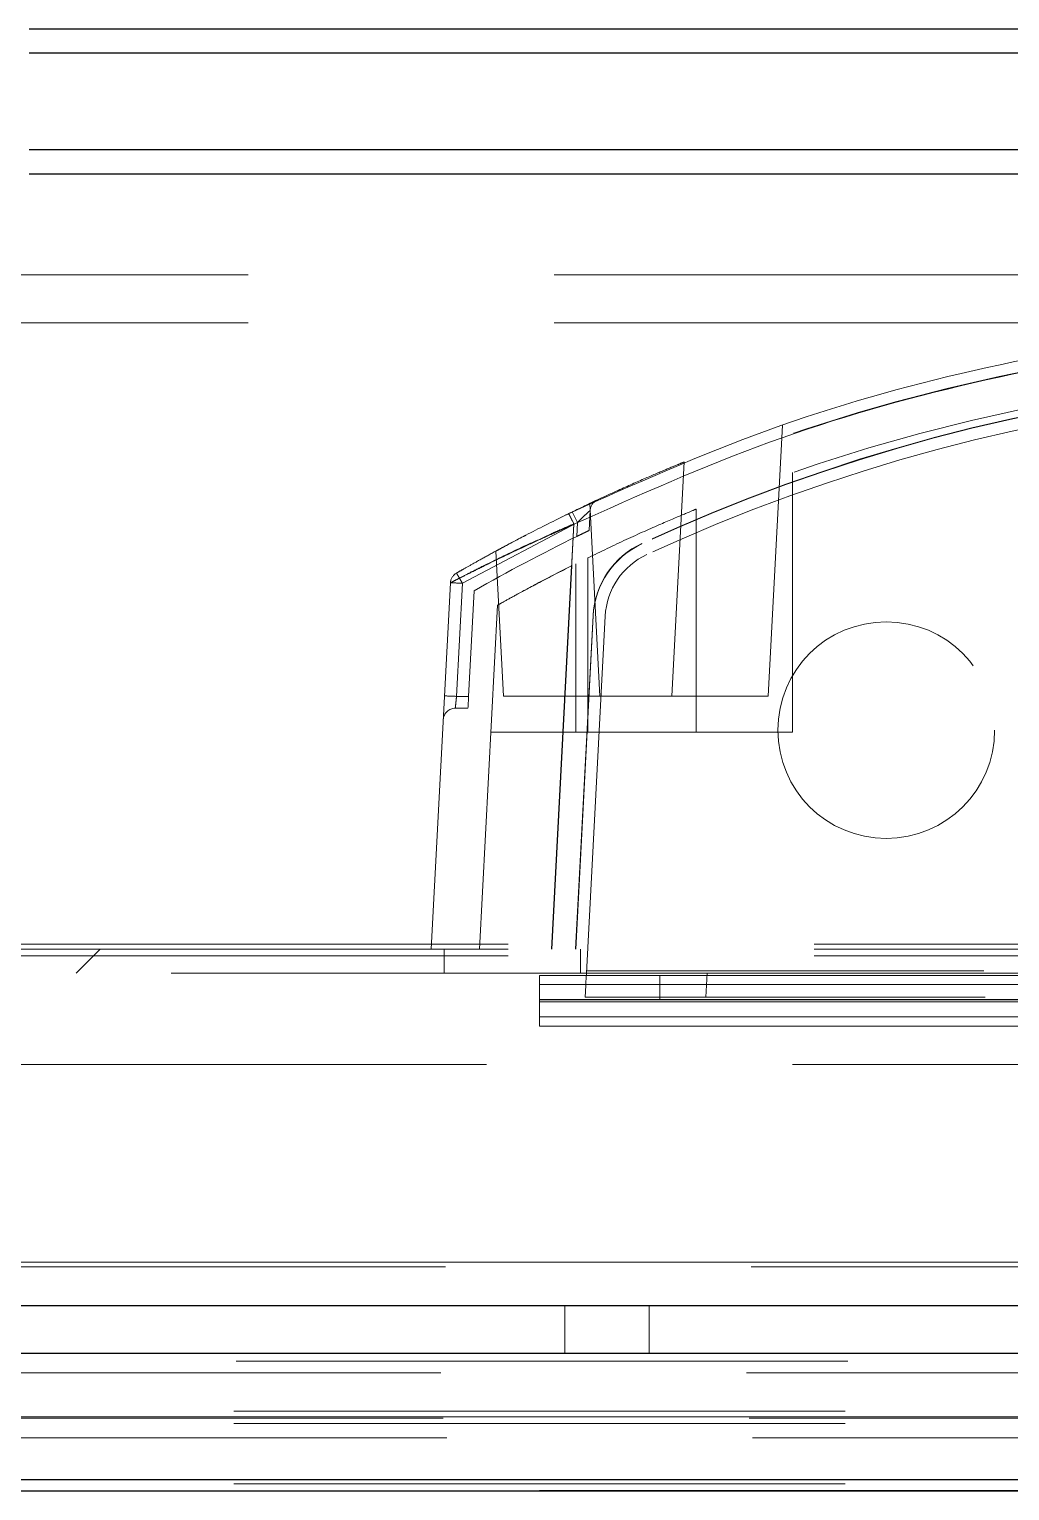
# Model space of a CAD drawing. Header units: millimetres. Extents: x 108 to 5832, y 144 to 4056.
# Drawn here: x 1147.8 to 1188.5, y 2801.3 to 2862 of the extents above; entities that cross this region are included whole.
import ezdxf

# ---------------------------------------------------------------- set-up
doc = ezdxf.new("R2010")
doc.units = ezdxf.units.MM
doc.header["$LTSCALE"] = 20
doc.linetypes.add('HIDDEN', pattern=[1.905, 1.27, -0.635])

msp = doc.modelspace()

# ---------------------------------------------------------------- linework, layer by layer
at = {"color": 7, "linetype": 'Continuous', "lineweight": 25}
for p, q in [((1267.802, 2861.987), (1147.802, 2861.987)), ((1267.802, 2860.987), (1147.802, 2860.987)), ((1147.802, 2856.987), (1267.802, 2856.987)), ((1147.802, 2855.987), (1267.802, 2855.987)), ((1119.802, 2808.987), (2765.802, 2808.987)), ((1467.802, 2806.987), (1121.802, 2806.987)), ((1139.502, 2801.761), (1448.502, 2801.761)), ((1139.502, 2801.287), (1448.502, 2801.287))]:
    msp.add_line(p, q, dxfattribs=at)
at = {"color": 1, "linetype": 'HIDDEN', "lineweight": 18}
for p, q in [((1131.502, 2851.787), (1454.602, 2851.787)), ((1131.502, 2849.787), (1204.502, 2849.787)), ((1178.502, 2834.287), (1179.092, 2845.545)), ((1174.502, 2834.287), (1175.012, 2844.016)), ((1179.502, 2832.787), (1179.502, 2843.571)), ((1170.547, 2842.034), (1170.361, 2841.944)), ((1171.062, 2841.172), (1171.106, 2842.009)), ((1171.083, 2842.289), (1171.502, 2834.287)), ((1175.502, 2832.787), (1175.502, 2842.055)), ((1170.579, 2841.503), (1165.798, 2838.975)), ((1165.798, 2838.975), (1170.579, 2841.503)), ((1170.579, 2841.503), (1165.798, 2838.975)), ((1165.798, 2838.975), (1170.579, 2841.503)), ((1170.579, 2841.503), (1165.798, 2838.975)), ((1165.798, 2838.975), (1170.579, 2841.503)), ((1170.579, 2841.503), (1165.798, 2838.975)), ((1165.798, 2838.975), (1170.579, 2841.503)), ((1170.579, 2841.503), (1165.798, 2838.975)), ((1165.798, 2838.975), (1170.579, 2841.503)), ((1170.579, 2841.503), (1165.798, 2838.975)), ((1165.798, 2838.975), (1170.579, 2841.503)), ((1170.579, 2841.503), (1165.798, 2838.975)), ((1165.798, 2838.975), (1170.579, 2841.503)), ((1170.579, 2841.503), (1165.798, 2838.975)), ((1165.798, 2838.975), (1170.579, 2841.503)), ((1170.579, 2841.503), (1165.798, 2838.975)), ((1165.798, 2838.975), (1170.579, 2841.503)), ((1170.579, 2841.503), (1165.798, 2838.975)), ((1165.798, 2838.975), (1170.579, 2841.503)), ((1170.579, 2841.503), (1165.798, 2838.975)), ((1165.798, 2838.975), (1170.579, 2841.503)), ((1170.579, 2841.503), (1165.798, 2838.975)), ((1165.798, 2838.975), (1170.579, 2841.503)), ((1170.579, 2841.503), (1165.798, 2838.975)), ((1165.798, 2838.975), (1170.579, 2841.503)), ((1170.579, 2841.503), (1165.798, 2838.975)), ((1165.798, 2838.975), (1170.579, 2841.503)), ((1170.579, 2841.503), (1165.798, 2838.975)), ((1165.798, 2838.975), (1170.579, 2841.503)), ((1170.579, 2841.503), (1165.798, 2838.975)), ((1165.798, 2838.975), (1170.579, 2841.503)), ((1170.579, 2841.503), (1165.798, 2838.975)), ((1165.798, 2838.975), (1170.579, 2841.503)), ((1170.579, 2841.503), (1165.798, 2838.975)), ((1165.798, 2838.975), (1170.579, 2841.503)), ((1170.579, 2841.503), (1165.798, 2838.975)), ((1165.798, 2838.975), (1170.579, 2841.503)), ((1170.421, 2841.443), (1169.496, 2823.787)), ((1169.507, 2823.787), (1170.431, 2841.426)), ((1170.579, 2841.503), (1170.549, 2840.923)), ((1167.187, 2840.313), (1167.502, 2834.287)), ((1173.255, 2840.617), (1173.255, 2840.634)), ((1169.501, 2823.787), (1170.335, 2839.701)), ((1169.508, 2823.787), (1170.342, 2839.705)), ((1170.502, 2839.785), (1170.502, 2832.787)), ((1171.002, 2832.787), (1171.002, 2840.032)), ((1165.299, 2838.992), (1164.502, 2823.787)), ((1165.552, 2834.279), (1165.798, 2838.975)), ((1166.284, 2838.667), (1166.054, 2834.279)), ((1166.505, 2823.787), (1167.253, 2838.067)), ((1171.227, 2837.64), (1170.501, 2823.787)), ((1170.502, 2823.787), (1171.227, 2837.622)), ((1170.949, 2822.779), (1171.727, 2837.605)), ((1171.227, 2837.622), (1171.227, 2837.64)), ((1166.054, 2834.279), (1165.552, 2834.279)), ((1167.502, 2834.287), (1174.502, 2834.287)), ((1174.502, 2834.287), (1178.502, 2834.287)), ((1165.501, 2833.787), (1166.028, 2833.787)), ((1171.002, 2832.787), (1166.977, 2832.787)), ((1175.502, 2832.787), (1171.002, 2832.787)), ((1175.502, 2832.787), (1179.502, 2832.787)), ((1142.302, 2823.987), (1445.702, 2823.987)), ((1142.302, 2823.787), (1445.702, 2823.787)), ((1149.752, 2822.787), (1150.752, 2823.787)), ((1165.041, 2822.787), (1165.041, 2823.787)), ((1170.702, 2822.787), (1170.702, 2823.787)), ((1142.302, 2823.5), (1445.702, 2823.5)), ((1445.803, 2822.787), (1142.202, 2822.787)), ((1169.002, 2822.687), (1394.502, 2822.687)), ((1169.002, 2822.687), (1169.002, 2822.307)), ((1170.949, 2822.779), (1416.055, 2822.779)), ((1416.05, 2822.886), (1170.955, 2822.886)), ((1174.002, 2822.687), (1174.002, 2821.687)), ((1175.904, 2821.787), (1175.957, 2822.787)), ((1169.002, 2822.307), (1394.502, 2822.307)), ((1169.002, 2822.307), (1169.002, 2821.675)), ((1169.002, 2821.687), (1394.502, 2821.687)), ((1169.002, 2821.675), (1394.502, 2821.675)), ((1169.002, 2821.587), (1169.002, 2821.675)), ((1394.502, 2821.599), (1169.002, 2821.599)), ((1169.002, 2821.587), (1419.002, 2821.587)), ((1169.002, 2820.587), (1169.002, 2821.587)), ((1416.107, 2821.787), (1170.898, 2821.787)), ((1169.002, 2820.968), (1394.502, 2820.968)), ((1169.002, 2820.587), (1419.002, 2820.587)), ((1471.602, 2818.987), (1126.51, 2818.987)), ((1120.109, 2810.787), (2765.495, 2810.787)), ((2765.295, 2810.587), (1120.309, 2810.587)), ((2759.095, 2810.787), (1126.51, 2810.787)), ((1170.052, 2808.987), (1170.052, 2806.987)), ((1173.552, 2806.987), (1173.552, 2808.987)), ((1448.502, 2806.67), (1139.502, 2806.67)), ((1139.502, 2806.187), (1448.502, 2806.187)), ((1448.402, 2804.587), (1139.602, 2804.587)), ((1448.402, 2804.358), (1139.602, 2804.358)), ((1139.602, 2804.358), (1448.402, 2804.358)), ((1448.402, 2804.087), (1139.6, 2804.087)), ((1139.602, 2804.298), (1448.402, 2804.298)), ((1139.752, 2803.487), (1448.252, 2803.487)), ((1448.502, 2801.761), (1139.502, 2801.761)), ((1448.402, 2801.577), (1139.602, 2801.577)), ((1169.002, 2801.297), (1169.002, 2801.287)), ((1169.002, 2801.297), (1419.002, 2801.297)), ((1170.502, 2801.287), (1170.502, 2801.297))]:
    msp.add_line(p, q, dxfattribs=at)
at = {"color": 1, "linetype": 'HIDDEN', "lineweight": 18, "flags": 128}
for points in [[(1166.028, 2833.787), (1166.028, 2833.797), (1166.03, 2833.825), (1166.032, 2833.87), (1166.035, 2833.931), (1166.039, 2834.005), (1166.044, 2834.09), (1166.049, 2834.182), (1166.054, 2834.279)], [(1170.949, 2822.779), (1170.939, 2822.585), (1170.93, 2822.399), (1170.921, 2822.227), (1170.913, 2822.077), (1170.906, 2821.954), (1170.901, 2821.863), (1170.899, 2821.806), (1170.898, 2821.787)]]:
    msp.add_lwpolyline(points, dxfattribs=at)
at = {"color": 1, "linetype": 'HIDDEN', "lineweight": 18}
msp.add_circle((1183.402, 2832.877), 4.5, dxfattribs=at)
for centre, radius, start, end in [((1204.502, 2771.56), 76.227, 90, 116.63019), ((1205.002, 2771.883), 75.727, 95.2208, 114.78613), ((1205.002, 2771.866), 75.727, 95.2208, 114.78613), ((1205.002, 2771.874), 75.227, 95.23815, 114.78609), ((1171.605, 2841.982), 0.5, 115.03913, 177), ((1165.759, 2839.296), 5.133, 24.72864, 30.05165), ((1140.226, 2826.829), 33.548, 25.79353, 26.64082), ((1156.506, 2834.816), 15.581, 25.41496, 27.22482), ((1204.502, 2771.56), 77.227, 116.082, 119.66233), ((1174.722, 2837.456), 3.5, 114.78654, 176.99836), ((1174.722, 2837.439), 3.5, 114.78537, 176.99953), ((1174.722, 2837.448), 3, 114.78609, 177), ((1204.502, 2771.56), 76.227, 116.63019, 119.25228), ((1165.799, 2838.966), 0.5, 119.86408, 177), ((1165.3, 2831.857), 7.135, 85.99391, 90.00651), ((1165.052, 2827.12), 7.176, 86.00194, 89.99165), ((1165.501, 2833.287), 0.5, 90, 177)]:
    msp.add_arc(centre, radius, start, end, dxfattribs=at)
for points, knots in [([(1170.202, 2841.866), (1172.939, 2843.092), (1178.391, 2845.534), (1186.995, 2847.951), (1195.715, 2849.505), (1201.582, 2849.694), (1204.502, 2849.787)], [0, 0, 0, 0, 0.253313, 0.504411, 0.753305, 1, 1, 1, 1]), ([(1204.502, 2849.313), (1201.571, 2849.219), (1195.69, 2849.028), (1186.98, 2847.461), (1178.465, 2845.05), (1173.097, 2842.643), (1170.421, 2841.443)], [0, 0, 0, 0, 0.249172, 0.499967, 0.750778, 1, 1, 1, 1]), ([(1170.431, 2841.426), (1173.115, 2842.629), (1178.483, 2845.034), (1186.986, 2847.44), (1195.684, 2849.004), (1201.563, 2849.196), (1204.502, 2849.292)], [0, 0, 0, 0, 0.250001, 0.500001, 0.749999, 1, 1, 1, 1]), ([(1175.012, 2844.016), (1174.973, 2844), (1174.896, 2843.969), (1174.298, 2843.723), (1173.41, 2843.346), (1172.25, 2842.833), (1171.025, 2842.268), (1170.264, 2841.894), (1169.932, 2841.731)], [0, 0, 0, 0, 0.1604888, 0.3208266, 0.4857277, 0.662011, 0.8526367, 1, 1, 1, 1]), ([(1171.106, 2842.009), (1171.104, 2842.007), (1171.1, 2842.004), (1171.066, 2841.973), (1171.013, 2841.923), (1170.916, 2841.832), (1170.768, 2841.689), (1170.643, 2841.566), (1170.579, 2841.503)], [0, 0, 0, 0, 0.1015446, 0.2096435, 0.3278232, 0.459144, 0.7224358, 1, 1, 1, 1]), ([(1170.579, 2841.503), (1170.643, 2841.566), (1170.768, 2841.689), (1170.916, 2841.832), (1171.012, 2841.923), (1171.066, 2841.973), (1171.1, 2842.004), (1171.104, 2842.007), (1171.106, 2842.009)], [0, 0, 0, 0, 0.2775228, 0.5404033, 0.6719214, 0.7901975, 0.8983326, 1, 1, 1, 1]), ([(1171.106, 2842.009), (1171.104, 2842.007), (1171.1, 2842.004), (1171.066, 2841.973), (1171.012, 2841.923), (1170.916, 2841.832), (1170.768, 2841.689), (1170.643, 2841.566), (1170.579, 2841.503)], [0, 0, 0, 0, 0.101548, 0.209539, 0.327723, 0.459124, 0.722426, 1, 1, 1, 1]), ([(1170.579, 2841.503), (1170.643, 2841.566), (1170.768, 2841.689), (1170.916, 2841.832), (1171.012, 2841.923), (1171.066, 2841.973), (1171.1, 2842.004), (1171.104, 2842.007), (1171.106, 2842.009)], [0, 0, 0, 0, 0.2775228, 0.5404033, 0.6719214, 0.7901975, 0.8983326, 1, 1, 1, 1]), ([(1171.106, 2842.009), (1171.104, 2842.007), (1171.1, 2842.004), (1171.066, 2841.973), (1171.012, 2841.923), (1170.916, 2841.832), (1170.768, 2841.689), (1170.643, 2841.566), (1170.579, 2841.503)], [0, 0, 0, 0, 0.101548, 0.209539, 0.327723, 0.459124, 0.722426, 1, 1, 1, 1]), ([(1170.579, 2841.503), (1170.643, 2841.566), (1170.768, 2841.689), (1170.916, 2841.832), (1171.012, 2841.923), (1171.066, 2841.973), (1171.1, 2842.004), (1171.104, 2842.007), (1171.106, 2842.009)], [0, 0, 0, 0, 0.2775228, 0.5404033, 0.6719214, 0.7901975, 0.8983326, 1, 1, 1, 1]), ([(1171.106, 2842.009), (1171.104, 2842.007), (1171.1, 2842.004), (1171.066, 2841.973), (1171.012, 2841.923), (1170.916, 2841.832), (1170.768, 2841.689), (1170.643, 2841.566), (1170.579, 2841.503)], [0, 0, 0, 0, 0.1015516, 0.2095457, 0.3277336, 0.4591396, 0.7224025, 1, 1, 1, 1]), ([(1170.579, 2841.503), (1170.643, 2841.566), (1170.768, 2841.689), (1170.916, 2841.832), (1171.012, 2841.923), (1171.066, 2841.973), (1171.1, 2842.004), (1171.104, 2842.007), (1171.106, 2842.009)], [0, 0, 0, 0, 0.277517, 0.540392, 0.671832, 0.790202, 0.898335, 1, 1, 1, 1]), ([(1171.106, 2842.009), (1171.104, 2842.007), (1171.1, 2842.004), (1171.066, 2841.973), (1171.012, 2841.923), (1170.916, 2841.832), (1170.768, 2841.689), (1170.643, 2841.566), (1170.579, 2841.503)], [0, 0, 0, 0, 0.1015516, 0.2095457, 0.3277336, 0.4591396, 0.7224025, 1, 1, 1, 1]), ([(1170.579, 2841.503), (1170.643, 2841.566), (1170.768, 2841.689), (1170.916, 2841.832), (1171.012, 2841.923), (1171.066, 2841.973), (1171.1, 2842.004), (1171.104, 2842.007), (1171.106, 2842.009)], [0, 0, 0, 0, 0.277517, 0.540392, 0.671832, 0.790202, 0.898335, 1, 1, 1, 1]), ([(1171.106, 2842.009), (1171.104, 2842.007), (1171.1, 2842.004), (1171.066, 2841.973), (1171.012, 2841.923), (1170.916, 2841.832), (1170.768, 2841.689), (1170.643, 2841.566), (1170.579, 2841.503)], [0, 0, 0, 0, 0.101661, 0.209642, 0.327815, 0.459205, 0.722436, 1, 1, 1, 1]), ([(1170.579, 2841.503), (1170.643, 2841.566), (1170.768, 2841.689), (1170.916, 2841.832), (1171.012, 2841.923), (1171.066, 2841.973), (1171.1, 2842.004), (1171.104, 2842.007), (1171.106, 2842.009)], [0, 0, 0, 0, 0.277517, 0.540392, 0.671832, 0.790202, 0.898335, 1, 1, 1, 1]), ([(1171.106, 2842.009), (1171.104, 2842.007), (1171.1, 2842.004), (1171.066, 2841.973), (1171.012, 2841.923), (1170.916, 2841.832), (1170.768, 2841.689), (1170.643, 2841.566), (1170.579, 2841.503)], [0, 0, 0, 0, 0.1016625, 0.2096449, 0.32782, 0.4592119, 0.7224464, 1, 1, 1, 1]), ([(1170.579, 2841.503), (1170.643, 2841.566), (1170.768, 2841.689), (1170.916, 2841.832), (1171.012, 2841.923), (1171.066, 2841.973), (1171.1, 2842.004), (1171.104, 2842.007), (1171.106, 2842.009)], [0, 0, 0, 0, 0.277517, 0.540392, 0.671832, 0.790202, 0.898335, 1, 1, 1, 1]), ([(1171.106, 2842.009), (1171.104, 2842.007), (1171.1, 2842.004), (1171.066, 2841.973), (1171.012, 2841.923), (1170.916, 2841.832), (1170.768, 2841.689), (1170.643, 2841.566), (1170.579, 2841.503)], [0, 0, 0, 0, 0.1016625, 0.2096449, 0.32782, 0.4592119, 0.7224464, 1, 1, 1, 1]), ([(1170.579, 2841.503), (1170.643, 2841.566), (1170.768, 2841.689), (1170.916, 2841.832), (1171.012, 2841.923), (1171.066, 2841.973), (1171.1, 2842.004), (1171.104, 2842.007), (1171.106, 2842.009)], [0, 0, 0, 0, 0.277515, 0.540387, 0.671826, 0.790194, 0.898214, 1, 1, 1, 1]), ([(1171.106, 2842.009), (1171.104, 2842.007), (1171.1, 2842.004), (1171.066, 2841.973), (1171.012, 2841.923), (1170.916, 2841.832), (1170.768, 2841.689), (1170.643, 2841.566), (1170.579, 2841.503)], [0, 0, 0, 0, 0.1016625, 0.2096449, 0.32782, 0.4592119, 0.7224464, 1, 1, 1, 1]), ([(1170.579, 2841.503), (1170.643, 2841.566), (1170.768, 2841.689), (1170.916, 2841.832), (1171.012, 2841.923), (1171.066, 2841.973), (1171.1, 2842.004), (1171.104, 2842.007), (1171.106, 2842.009)], [0, 0, 0, 0, 0.277515, 0.540387, 0.671826, 0.790194, 0.898214, 1, 1, 1, 1]), ([(1171.106, 2842.009), (1171.104, 2842.007), (1171.1, 2842.004), (1171.066, 2841.973), (1171.012, 2841.923), (1170.916, 2841.832), (1170.768, 2841.689), (1170.643, 2841.566), (1170.579, 2841.503)], [0, 0, 0, 0, 0.1016625, 0.2096449, 0.32782, 0.4592119, 0.7224464, 1, 1, 1, 1]), ([(1170.579, 2841.503), (1170.643, 2841.566), (1170.768, 2841.689), (1170.916, 2841.832), (1171.012, 2841.923), (1171.066, 2841.973), (1171.1, 2842.004), (1171.104, 2842.007), (1171.106, 2842.009)], [0, 0, 0, 0, 0.277515, 0.540387, 0.671826, 0.790194, 0.898214, 1, 1, 1, 1]), ([(1171.106, 2842.009), (1171.104, 2842.007), (1171.1, 2842.004), (1171.066, 2841.973), (1171.013, 2841.923), (1170.916, 2841.832), (1170.768, 2841.689), (1170.643, 2841.566), (1170.579, 2841.503)], [0, 0, 0, 0, 0.101665, 0.209651, 0.327829, 0.459149, 0.722438, 1, 1, 1, 1]), ([(1170.579, 2841.503), (1170.643, 2841.566), (1170.768, 2841.689), (1170.916, 2841.832), (1171.012, 2841.923), (1171.066, 2841.973), (1171.1, 2842.004), (1171.104, 2842.007), (1171.106, 2842.009)], [0, 0, 0, 0, 0.277515, 0.540387, 0.671826, 0.790194, 0.898214, 1, 1, 1, 1]), ([(1171.106, 2842.009), (1171.104, 2842.007), (1171.1, 2842.004), (1171.066, 2841.973), (1171.013, 2841.923), (1170.916, 2841.832), (1170.768, 2841.689), (1170.643, 2841.566), (1170.579, 2841.503)], [0, 0, 0, 0, 0.101665, 0.209651, 0.327829, 0.459149, 0.722438, 1, 1, 1, 1]), ([(1170.579, 2841.503), (1170.643, 2841.566), (1170.768, 2841.689), (1170.916, 2841.832), (1171.012, 2841.923), (1171.066, 2841.973), (1171.1, 2842.004), (1171.104, 2842.007), (1171.106, 2842.009)], [0, 0, 0, 0, 0.277491, 0.540403, 0.671837, 0.790201, 0.898217, 1, 1, 1, 1]), ([(1171.106, 2842.009), (1171.104, 2842.007), (1171.1, 2842.004), (1171.066, 2841.973), (1171.013, 2841.923), (1170.916, 2841.832), (1170.768, 2841.689), (1170.643, 2841.566), (1170.579, 2841.503)], [0, 0, 0, 0, 0.101665, 0.209651, 0.327829, 0.459149, 0.722438, 1, 1, 1, 1]), ([(1170.579, 2841.503), (1170.643, 2841.566), (1170.768, 2841.689), (1170.916, 2841.832), (1171.012, 2841.923), (1171.066, 2841.973), (1171.1, 2842.004), (1171.104, 2842.007), (1171.106, 2842.009)], [0, 0, 0, 0, 0.277491, 0.540403, 0.671837, 0.790201, 0.898217, 1, 1, 1, 1]), ([(1171.106, 2842.009), (1171.104, 2842.007), (1171.1, 2842.004), (1171.066, 2841.973), (1171.013, 2841.923), (1170.916, 2841.832), (1170.768, 2841.689), (1170.643, 2841.566), (1170.579, 2841.503)], [0, 0, 0, 0, 0.101665, 0.209651, 0.327829, 0.459149, 0.722438, 1, 1, 1, 1]), ([(1170.579, 2841.503), (1170.643, 2841.566), (1170.768, 2841.689), (1170.916, 2841.832), (1171.012, 2841.923), (1171.066, 2841.973), (1171.1, 2842.004), (1171.104, 2842.007), (1171.106, 2842.009)], [0, 0, 0, 0, 0.277491, 0.540403, 0.671837, 0.790201, 0.898217, 1, 1, 1, 1]), ([(1171.106, 2842.009), (1171.104, 2842.007), (1171.1, 2842.004), (1171.066, 2841.973), (1171.013, 2841.923), (1170.916, 2841.832), (1170.768, 2841.689), (1170.643, 2841.566), (1170.579, 2841.503)], [0, 0, 0, 0, 0.101665, 0.209651, 0.327829, 0.459149, 0.722438, 1, 1, 1, 1]), ([(1170.579, 2841.503), (1170.643, 2841.566), (1170.768, 2841.689), (1170.916, 2841.832), (1171.012, 2841.923), (1171.066, 2841.973), (1171.1, 2842.004), (1171.104, 2842.007), (1171.106, 2842.009)], [0, 0, 0, 0, 0.277487, 0.540394, 0.671826, 0.790092, 0.898219, 1, 1, 1, 1]), ([(1171.106, 2842.009), (1171.104, 2842.007), (1171.1, 2842.004), (1171.066, 2841.973), (1171.013, 2841.923), (1170.916, 2841.832), (1170.768, 2841.689), (1170.643, 2841.566), (1170.579, 2841.503)], [0, 0, 0, 0, 0.101665, 0.209651, 0.327829, 0.459149, 0.722438, 1, 1, 1, 1]), ([(1170.579, 2841.503), (1170.643, 2841.566), (1170.768, 2841.689), (1170.916, 2841.832), (1171.012, 2841.923), (1171.066, 2841.973), (1171.1, 2842.004), (1171.104, 2842.007), (1171.106, 2842.009)], [0, 0, 0, 0, 0.277489, 0.540338, 0.67184, 0.790101, 0.898223, 1, 1, 1, 1]), ([(1171.106, 2842.009), (1171.104, 2842.007), (1171.1, 2842.004), (1171.066, 2841.973), (1171.013, 2841.923), (1170.916, 2841.832), (1170.768, 2841.689), (1170.643, 2841.566), (1170.579, 2841.503)], [0, 0, 0, 0, 0.101665, 0.209651, 0.327829, 0.459149, 0.722438, 1, 1, 1, 1]), ([(1170.579, 2841.503), (1170.643, 2841.566), (1170.768, 2841.689), (1170.916, 2841.832), (1171.012, 2841.923), (1171.066, 2841.973), (1171.1, 2842.004), (1171.104, 2842.007), (1171.106, 2842.009)], [0, 0, 0, 0, 0.2775228, 0.5404033, 0.6719214, 0.7901975, 0.8983326, 1, 1, 1, 1]), ([(1171.106, 2842.009), (1171.104, 2842.007), (1171.1, 2842.004), (1171.066, 2841.973), (1171.013, 2841.923), (1170.916, 2841.832), (1170.768, 2841.689), (1170.643, 2841.566), (1170.579, 2841.503)], [0, 0, 0, 0, 0.101665, 0.209651, 0.327829, 0.459149, 0.722438, 1, 1, 1, 1]), ([(1170.579, 2841.503), (1170.643, 2841.566), (1170.768, 2841.689), (1170.916, 2841.832), (1171.012, 2841.923), (1171.066, 2841.973), (1171.1, 2842.004), (1171.104, 2842.007), (1171.106, 2842.009)], [0, 0, 0, 0, 0.2775228, 0.5404033, 0.6719214, 0.7901975, 0.8983326, 1, 1, 1, 1]), ([(1171.106, 2842.009), (1171.104, 2842.007), (1171.1, 2842.004), (1171.066, 2841.973), (1171.013, 2841.923), (1170.916, 2841.832), (1170.768, 2841.689), (1170.643, 2841.566), (1170.579, 2841.503)], [0, 0, 0, 0, 0.101665, 0.209651, 0.327829, 0.459149, 0.722438, 1, 1, 1, 1]), ([(1170.579, 2841.503), (1170.643, 2841.566), (1170.768, 2841.689), (1170.916, 2841.832), (1171.012, 2841.923), (1171.066, 2841.973), (1171.1, 2842.004), (1171.104, 2842.007), (1171.106, 2842.009)], [0, 0, 0, 0, 0.2775228, 0.5404033, 0.6719214, 0.7901975, 0.8983326, 1, 1, 1, 1]), ([(1171.002, 2840.032), (1171.545, 2840.292), (1172.631, 2840.814), (1174.069, 2841.453), (1175.071, 2841.878), (1175.466, 2842.041), (1175.494, 2842.052), (1175.502, 2842.055)], [0, 0, 0, 0, 0.243255, 0.487108, 0.713827, 0.920142, 1, 1, 1, 1]), ([(1171.394, 2842.435), (1171.389, 2842.433), (1171.381, 2842.429), (1171.311, 2842.397), (1171.208, 2842.348), (1171.114, 2842.304), (1171.066, 2842.281)], [0, 0, 0, 0, 0.2491981, 0.4999948, 0.7466274, 1, 1, 1, 1]), ([(1171.394, 2842.435), (1171.389, 2842.433), (1171.381, 2842.429), (1171.311, 2842.397), (1171.208, 2842.348), (1171.114, 2842.304), (1171.066, 2842.281)], [0, 0, 0, 0, 0.2491981, 0.4999948, 0.7466274, 1, 1, 1, 1]), ([(1171.394, 2842.435), (1171.389, 2842.433), (1171.381, 2842.429), (1171.311, 2842.397), (1171.208, 2842.348), (1171.114, 2842.304), (1171.066, 2842.281)], [0, 0, 0, 0, 0.2491981, 0.4999948, 0.7466274, 1, 1, 1, 1]), ([(1171.394, 2842.435), (1171.389, 2842.433), (1171.381, 2842.429), (1171.311, 2842.397), (1171.208, 2842.348), (1171.114, 2842.304), (1171.066, 2842.281)], [0, 0, 0, 0, 0.2491981, 0.4999948, 0.7466274, 1, 1, 1, 1]), ([(1171.394, 2842.435), (1171.389, 2842.433), (1171.381, 2842.429), (1171.311, 2842.397), (1171.208, 2842.348), (1171.114, 2842.304), (1171.066, 2842.281)], [0, 0, 0, 0, 0.2491981, 0.4999948, 0.7466274, 1, 1, 1, 1]), ([(1171.394, 2842.435), (1171.389, 2842.433), (1171.381, 2842.429), (1171.311, 2842.397), (1171.208, 2842.348), (1171.114, 2842.304), (1171.066, 2842.281)], [0, 0, 0, 0, 0.249329, 0.500115, 0.746738, 1, 1, 1, 1]), ([(1171.394, 2842.435), (1171.389, 2842.433), (1171.381, 2842.429), (1171.311, 2842.397), (1171.208, 2842.348), (1171.114, 2842.304), (1171.066, 2842.281)], [0, 0, 0, 0, 0.249329, 0.500115, 0.746738, 1, 1, 1, 1]), ([(1171.394, 2842.435), (1171.389, 2842.433), (1171.381, 2842.429), (1171.311, 2842.397), (1171.208, 2842.348), (1171.114, 2842.304), (1171.066, 2842.281)], [0, 0, 0, 0, 0.249329, 0.500115, 0.746738, 1, 1, 1, 1]), ([(1171.394, 2842.435), (1171.389, 2842.433), (1171.381, 2842.429), (1171.311, 2842.397), (1171.208, 2842.348), (1171.114, 2842.304), (1171.066, 2842.281)], [0, 0, 0, 0, 0.249329, 0.500115, 0.746738, 1, 1, 1, 1]), ([(1171.394, 2842.435), (1171.389, 2842.433), (1171.381, 2842.429), (1171.311, 2842.397), (1171.208, 2842.348), (1171.114, 2842.304), (1171.066, 2842.281)], [0, 0, 0, 0, 0.249329, 0.500115, 0.746738, 1, 1, 1, 1]), ([(1171.394, 2842.435), (1171.389, 2842.433), (1171.381, 2842.429), (1171.311, 2842.397), (1171.208, 2842.348), (1171.114, 2842.304), (1171.066, 2842.281)], [0, 0, 0, 0, 0.249334, 0.500125, 0.746633, 1, 1, 1, 1]), ([(1171.394, 2842.435), (1171.389, 2842.433), (1171.381, 2842.429), (1171.311, 2842.397), (1171.208, 2842.348), (1171.114, 2842.304), (1171.066, 2842.281)], [0, 0, 0, 0, 0.249334, 0.500125, 0.746633, 1, 1, 1, 1]), ([(1171.394, 2842.435), (1171.389, 2842.433), (1171.381, 2842.429), (1171.311, 2842.397), (1171.208, 2842.348), (1171.114, 2842.304), (1171.066, 2842.281)], [0, 0, 0, 0, 0.249334, 0.500125, 0.746633, 1, 1, 1, 1]), ([(1171.394, 2842.435), (1171.389, 2842.433), (1171.381, 2842.429), (1171.311, 2842.397), (1171.208, 2842.348), (1171.114, 2842.304), (1171.066, 2842.281)], [0, 0, 0, 0, 0.249337, 0.499999, 0.746629, 1, 1, 1, 1]), ([(1171.394, 2842.435), (1171.389, 2842.433), (1171.381, 2842.429), (1171.311, 2842.397), (1171.208, 2842.348), (1171.114, 2842.304), (1171.066, 2842.281)], [0, 0, 0, 0, 0.249337, 0.499999, 0.746629, 1, 1, 1, 1]), ([(1171.394, 2842.435), (1171.389, 2842.433), (1171.381, 2842.429), (1171.311, 2842.397), (1171.208, 2842.348), (1171.114, 2842.304), (1171.066, 2842.281)], [0, 0, 0, 0, 0.2491981, 0.4999948, 0.7466274, 1, 1, 1, 1]), ([(1171.394, 2842.435), (1171.389, 2842.433), (1171.381, 2842.429), (1171.311, 2842.397), (1171.208, 2842.348), (1171.114, 2842.304), (1171.066, 2842.281)], [0, 0, 0, 0, 0.2491981, 0.4999948, 0.7466274, 1, 1, 1, 1]), ([(1171.394, 2842.435), (1171.389, 2842.433), (1171.381, 2842.429), (1171.311, 2842.397), (1171.208, 2842.348), (1171.114, 2842.304), (1171.066, 2842.281)], [0, 0, 0, 0, 0.2491981, 0.4999948, 0.7466274, 1, 1, 1, 1]), ([(1171.394, 2842.435), (1171.389, 2842.433), (1171.381, 2842.429), (1171.311, 2842.397), (1171.208, 2842.348), (1171.114, 2842.304), (1171.066, 2842.281)], [0, 0, 0, 0, 0.2491981, 0.4999948, 0.7466274, 1, 1, 1, 1]), ([(1165.299, 2838.992), (1165.321, 2839.005), (1165.365, 2839.032), (1165.707, 2839.21), (1166.227, 2839.478), (1167.119, 2839.92), (1168.261, 2840.487), (1169.172, 2840.873), (1169.483, 2841.028), (1169.483, 2841.028), (1169.485, 2841.029), (1169.49, 2841.031), (1169.509, 2841.04), (1169.586, 2841.074), (1169.891, 2841.212), (1170.186, 2841.34), (1170.421, 2841.443)], [0, 0, 0, 0, 0.124978, 0.253, 0.373336, 0.504126, 0.75229, 0.876015, 0.876031, 0.876066, 0.87617, 0.876567, 0.878072, 0.88397, 0.907289, 1, 1, 1, 1]), ([(1170.431, 2841.426), (1170.394, 2841.41), (1170.292, 2841.365), (1169.976, 2841.227), (1169.386, 2840.965), (1168.265, 2840.454), (1167.127, 2839.91), (1166.234, 2839.469), (1165.711, 2839.204), (1165.366, 2839.028), (1165.321, 2839.004), (1165.299, 2838.992)], [0, 0, 0, 0, 0.014638, 0.040167, 0.12384, 0.246945, 0.494562, 0.626223, 0.746235, 0.875258, 1, 1, 1, 1]), ([(1165.55, 2839.399), (1165.57, 2839.411), (1165.61, 2839.434), (1165.929, 2839.617), (1166.406, 2839.885), (1167.224, 2840.337), (1168.497, 2841.02), (1169.634, 2841.584), (1170.202, 2841.866)], [0, 0, 0, 0, 0.124906, 0.250266, 0.375596, 0.500696, 0.750465, 1, 1, 1, 1]), ([(1168.44, 2840.978), (1168.402, 2840.959), (1167.976, 2840.742), (1167.482, 2840.472), (1167.2, 2840.321), (1167.189, 2840.315), (1167.187, 2840.313)], [0, 0, 0, 0, 0.044978, 0.506811, 0.914754, 1, 1, 1, 1]), ([(1170.549, 2840.923), (1170.613, 2840.954), (1170.741, 2841.017), (1170.909, 2841.098), (1171.022, 2841.152), (1171.06, 2841.171), (1171.062, 2841.172), (1171.062, 2841.172)], [0, 0, 0, 0, 0.255118, 0.511038, 0.744363, 0.945965, 1, 1, 1, 1]), ([(1170.335, 2839.701), (1169.877, 2839.468), (1169.026, 2839.035), (1168.051, 2838.508), (1167.466, 2838.186), (1167.268, 2838.075), (1167.256, 2838.068), (1167.253, 2838.067)], [0, 0, 0, 0, 0.304181, 0.564305, 0.754979, 0.946361, 1, 1, 1, 1]), ([(1165.798, 2838.975), (1165.798, 2838.975), (1165.797, 2838.977), (1165.794, 2838.983), (1165.787, 2838.995), (1165.773, 2839.019), (1165.745, 2839.067), (1165.709, 2839.13), (1165.665, 2839.206), (1165.618, 2839.287), (1165.58, 2839.351), (1165.555, 2839.392), (1165.551, 2839.397), (1165.55, 2839.399)], [0, 0, 0, 0, 0.00299, 0.008179, 0.025069, 0.057524, 0.116927, 0.240469, 0.34785, 0.500408, 0.694061, 0.833159, 1, 1, 1, 1]), ([(1165.55, 2839.399), (1165.553, 2839.395), (1165.558, 2839.388), (1165.587, 2839.337), (1165.62, 2839.283), (1165.661, 2839.213), (1165.718, 2839.114), (1165.768, 2839.029), (1165.798, 2838.975)], [0, 0, 0, 0, 0.222691, 0.351288, 0.500095, 0.618689, 0.760417, 1, 1, 1, 1]), ([(1165.798, 2838.975), (1165.798, 2838.975), (1165.797, 2838.977), (1165.794, 2838.983), (1165.787, 2838.995), (1165.773, 2839.019), (1165.745, 2839.067), (1165.709, 2839.13), (1165.665, 2839.206), (1165.618, 2839.287), (1165.58, 2839.351), (1165.555, 2839.392), (1165.551, 2839.397), (1165.55, 2839.399)], [0, 0, 0, 0, 0.00299, 0.008179, 0.025069, 0.057524, 0.116927, 0.240469, 0.34785, 0.500408, 0.694061, 0.833159, 1, 1, 1, 1]), ([(1165.55, 2839.399), (1165.553, 2839.395), (1165.558, 2839.388), (1165.587, 2839.337), (1165.62, 2839.283), (1165.661, 2839.213), (1165.718, 2839.114), (1165.768, 2839.029), (1165.798, 2838.975)], [0, 0, 0, 0, 0.222691, 0.351288, 0.500095, 0.618689, 0.760417, 1, 1, 1, 1]), ([(1165.798, 2838.975), (1165.798, 2838.975), (1165.797, 2838.977), (1165.794, 2838.983), (1165.787, 2838.995), (1165.773, 2839.019), (1165.745, 2839.067), (1165.709, 2839.13), (1165.665, 2839.206), (1165.618, 2839.287), (1165.58, 2839.351), (1165.555, 2839.392), (1165.551, 2839.397), (1165.55, 2839.399)], [0, 0, 0, 0, 0.002994, 0.008183, 0.025073, 0.057528, 0.116931, 0.240472, 0.347853, 0.50041, 0.694062, 0.833159, 1, 1, 1, 1]), ([(1165.55, 2839.399), (1165.553, 2839.395), (1165.558, 2839.388), (1165.587, 2839.337), (1165.62, 2839.283), (1165.661, 2839.213), (1165.718, 2839.114), (1165.768, 2839.029), (1165.798, 2838.975)], [0, 0, 0, 0, 0.222691, 0.351288, 0.500095, 0.618689, 0.760417, 1, 1, 1, 1]), ([(1165.798, 2838.975), (1165.798, 2838.975), (1165.797, 2838.977), (1165.794, 2838.983), (1165.787, 2838.995), (1165.773, 2839.019), (1165.745, 2839.067), (1165.709, 2839.13), (1165.665, 2839.206), (1165.618, 2839.287), (1165.58, 2839.351), (1165.555, 2839.392), (1165.551, 2839.397), (1165.55, 2839.399)], [0, 0, 0, 0, 0.002994, 0.008183, 0.025073, 0.057528, 0.116931, 0.240472, 0.347853, 0.50041, 0.694062, 0.833159, 1, 1, 1, 1]), ([(1165.55, 2839.399), (1165.553, 2839.395), (1165.558, 2839.388), (1165.587, 2839.337), (1165.62, 2839.283), (1165.661, 2839.213), (1165.718, 2839.114), (1165.768, 2839.029), (1165.798, 2838.975)], [0, 0, 0, 0, 0.222809, 0.351387, 0.500171, 0.618746, 0.760453, 1, 1, 1, 1]), ([(1165.798, 2838.975), (1165.798, 2838.975), (1165.797, 2838.977), (1165.794, 2838.983), (1165.787, 2838.995), (1165.773, 2839.019), (1165.745, 2839.067), (1165.709, 2839.13), (1165.665, 2839.206), (1165.618, 2839.287), (1165.58, 2839.35), (1165.555, 2839.392), (1165.551, 2839.397), (1165.55, 2839.399)], [0, 0, 0, 0, 0.0029944, 0.0081832, 0.0250725, 0.0575275, 0.1169295, 0.2404694, 0.3478499, 0.5004055, 0.6940558, 0.8330084, 1, 1, 1, 1]), ([(1165.55, 2839.399), (1165.553, 2839.395), (1165.558, 2839.388), (1165.587, 2839.337), (1165.62, 2839.283), (1165.661, 2839.213), (1165.718, 2839.114), (1165.768, 2839.029), (1165.798, 2838.975)], [0, 0, 0, 0, 0.222809, 0.351387, 0.500171, 0.618746, 0.760453, 1, 1, 1, 1]), ([(1165.798, 2838.975), (1165.798, 2838.975), (1165.797, 2838.977), (1165.794, 2838.983), (1165.787, 2838.995), (1165.773, 2839.019), (1165.745, 2839.067), (1165.709, 2839.13), (1165.665, 2839.206), (1165.618, 2839.287), (1165.58, 2839.35), (1165.555, 2839.392), (1165.551, 2839.397), (1165.55, 2839.399)], [0, 0, 0, 0, 0.0029944, 0.0081832, 0.0250725, 0.0575275, 0.1169295, 0.2404694, 0.3478499, 0.5004055, 0.6940558, 0.8330084, 1, 1, 1, 1]), ([(1165.55, 2839.399), (1165.553, 2839.395), (1165.558, 2839.388), (1165.587, 2839.337), (1165.62, 2839.283), (1165.661, 2839.213), (1165.718, 2839.114), (1165.768, 2839.029), (1165.798, 2838.975)], [0, 0, 0, 0, 0.222809, 0.351387, 0.500171, 0.618746, 0.760453, 1, 1, 1, 1]), ([(1165.798, 2838.975), (1165.798, 2838.975), (1165.797, 2838.977), (1165.794, 2838.983), (1165.787, 2838.995), (1165.773, 2839.019), (1165.745, 2839.067), (1165.709, 2839.13), (1165.665, 2839.206), (1165.618, 2839.287), (1165.58, 2839.35), (1165.555, 2839.392), (1165.551, 2839.397), (1165.55, 2839.399)], [0, 0, 0, 0, 0.002994, 0.008181, 0.025076, 0.057531, 0.116933, 0.240472, 0.347852, 0.500407, 0.694057, 0.833009, 1, 1, 1, 1]), ([(1165.55, 2839.399), (1165.553, 2839.395), (1165.558, 2839.388), (1165.587, 2839.337), (1165.62, 2839.283), (1165.661, 2839.213), (1165.718, 2839.114), (1165.768, 2839.029), (1165.798, 2838.975)], [0, 0, 0, 0, 0.222809, 0.351387, 0.500171, 0.618746, 0.760453, 1, 1, 1, 1]), ([(1165.798, 2838.975), (1165.798, 2838.975), (1165.797, 2838.977), (1165.794, 2838.983), (1165.787, 2838.995), (1165.773, 2839.019), (1165.745, 2839.067), (1165.709, 2839.13), (1165.665, 2839.206), (1165.618, 2839.287), (1165.58, 2839.35), (1165.555, 2839.392), (1165.551, 2839.397), (1165.55, 2839.399)], [0, 0, 0, 0, 0.002994, 0.008181, 0.025076, 0.057531, 0.116933, 0.240472, 0.347852, 0.500407, 0.694057, 0.833009, 1, 1, 1, 1]), ([(1165.55, 2839.399), (1165.553, 2839.395), (1165.558, 2839.388), (1165.587, 2839.337), (1165.62, 2839.283), (1165.661, 2839.213), (1165.718, 2839.114), (1165.768, 2839.028), (1165.798, 2838.975)], [0, 0, 0, 0, 0.222818, 0.351402, 0.500192, 0.618773, 0.760412, 1, 1, 1, 1]), ([(1165.798, 2838.975), (1165.798, 2838.975), (1165.797, 2838.977), (1165.794, 2838.983), (1165.787, 2838.995), (1165.773, 2839.019), (1165.745, 2839.067), (1165.709, 2839.13), (1165.665, 2839.206), (1165.618, 2839.287), (1165.58, 2839.35), (1165.555, 2839.392), (1165.551, 2839.397), (1165.55, 2839.399)], [0, 0, 0, 0, 0.002994, 0.008181, 0.025076, 0.057531, 0.116933, 0.240472, 0.347852, 0.500407, 0.694057, 0.833009, 1, 1, 1, 1]), ([(1165.55, 2839.399), (1165.553, 2839.395), (1165.558, 2839.388), (1165.587, 2839.337), (1165.62, 2839.283), (1165.661, 2839.213), (1165.718, 2839.114), (1165.768, 2839.028), (1165.798, 2838.975)], [0, 0, 0, 0, 0.2228234, 0.3514095, 0.5000818, 0.6187643, 0.7604066, 1, 1, 1, 1]), ([(1165.798, 2838.975), (1165.798, 2838.975), (1165.797, 2838.977), (1165.794, 2838.983), (1165.787, 2838.995), (1165.773, 2839.019), (1165.745, 2839.067), (1165.709, 2839.13), (1165.665, 2839.206), (1165.618, 2839.287), (1165.58, 2839.35), (1165.555, 2839.392), (1165.551, 2839.397), (1165.55, 2839.399)], [0, 0, 0, 0, 0.002994, 0.008181, 0.025076, 0.057531, 0.116933, 0.240472, 0.347852, 0.500407, 0.694057, 0.833009, 1, 1, 1, 1]), ([(1165.55, 2839.399), (1165.553, 2839.395), (1165.558, 2839.388), (1165.587, 2839.337), (1165.62, 2839.283), (1165.661, 2839.213), (1165.718, 2839.114), (1165.768, 2839.028), (1165.798, 2838.975)], [0, 0, 0, 0, 0.2228234, 0.3514095, 0.5000818, 0.6187643, 0.7604066, 1, 1, 1, 1]), ([(1165.798, 2838.975), (1165.798, 2838.975), (1165.797, 2838.977), (1165.794, 2838.983), (1165.787, 2838.995), (1165.773, 2839.019), (1165.745, 2839.067), (1165.709, 2839.13), (1165.665, 2839.206), (1165.618, 2839.287), (1165.58, 2839.35), (1165.555, 2839.392), (1165.551, 2839.397), (1165.55, 2839.399)], [0, 0, 0, 0, 0.002994, 0.008181, 0.025076, 0.05753, 0.116908, 0.240489, 0.347867, 0.500418, 0.694064, 0.833013, 1, 1, 1, 1]), ([(1165.55, 2839.399), (1165.553, 2839.395), (1165.558, 2839.388), (1165.587, 2839.337), (1165.62, 2839.283), (1165.661, 2839.213), (1165.718, 2839.114), (1165.768, 2839.028), (1165.798, 2838.975)], [0, 0, 0, 0, 0.2228234, 0.3514095, 0.5000818, 0.6187643, 0.7604066, 1, 1, 1, 1]), ([(1165.798, 2838.975), (1165.798, 2838.975), (1165.797, 2838.977), (1165.794, 2838.983), (1165.787, 2838.995), (1165.773, 2839.019), (1165.745, 2839.067), (1165.709, 2839.13), (1165.665, 2839.206), (1165.618, 2839.287), (1165.58, 2839.35), (1165.555, 2839.392), (1165.551, 2839.397), (1165.55, 2839.399)], [0, 0, 0, 0, 0.00299, 0.008179, 0.025074, 0.057516, 0.116916, 0.240496, 0.347873, 0.500423, 0.694066, 0.833014, 1, 1, 1, 1]), ([(1165.55, 2839.399), (1165.553, 2839.395), (1165.558, 2839.388), (1165.587, 2839.337), (1165.62, 2839.283), (1165.661, 2839.213), (1165.718, 2839.114), (1165.768, 2839.028), (1165.798, 2838.975)], [0, 0, 0, 0, 0.2228234, 0.3514095, 0.5000818, 0.6187643, 0.7604066, 1, 1, 1, 1]), ([(1165.798, 2838.975), (1165.798, 2838.975), (1165.797, 2838.977), (1165.794, 2838.983), (1165.787, 2838.995), (1165.773, 2839.019), (1165.745, 2839.067), (1165.709, 2839.13), (1165.665, 2839.207), (1165.618, 2839.286), (1165.58, 2839.35), (1165.555, 2839.392), (1165.551, 2839.397), (1165.55, 2839.399)], [0, 0, 0, 0, 0.00299, 0.008179, 0.025073, 0.057514, 0.116913, 0.24049, 0.347794, 0.500436, 0.694074, 0.833019, 1, 1, 1, 1]), ([(1165.55, 2839.399), (1165.553, 2839.395), (1165.558, 2839.388), (1165.587, 2839.337), (1165.62, 2839.283), (1165.661, 2839.213), (1165.718, 2839.114), (1165.768, 2839.028), (1165.798, 2838.975)], [0, 0, 0, 0, 0.2228234, 0.3514095, 0.5000818, 0.6187643, 0.7604066, 1, 1, 1, 1]), ([(1165.798, 2838.975), (1165.798, 2838.975), (1165.797, 2838.977), (1165.794, 2838.983), (1165.787, 2838.995), (1165.773, 2839.019), (1165.745, 2839.067), (1165.709, 2839.13), (1165.665, 2839.207), (1165.618, 2839.286), (1165.58, 2839.35), (1165.555, 2839.392), (1165.551, 2839.397), (1165.55, 2839.399)], [0, 0, 0, 0, 0.00299, 0.008179, 0.025073, 0.057514, 0.116913, 0.24049, 0.347794, 0.500436, 0.694074, 0.833019, 1, 1, 1, 1]), ([(1165.55, 2839.399), (1165.553, 2839.395), (1165.558, 2839.388), (1165.587, 2839.337), (1165.62, 2839.283), (1165.661, 2839.213), (1165.718, 2839.114), (1165.768, 2839.028), (1165.798, 2838.975)], [0, 0, 0, 0, 0.222827, 0.351277, 0.500073, 0.618758, 0.760402, 1, 1, 1, 1]), ([(1165.798, 2838.975), (1165.798, 2838.975), (1165.797, 2838.977), (1165.794, 2838.983), (1165.787, 2838.995), (1165.773, 2839.019), (1165.745, 2839.067), (1165.709, 2839.13), (1165.665, 2839.206), (1165.618, 2839.287), (1165.58, 2839.351), (1165.555, 2839.392), (1165.551, 2839.397), (1165.55, 2839.399)], [0, 0, 0, 0, 0.00299, 0.008178, 0.025072, 0.057512, 0.116907, 0.240478, 0.347777, 0.500316, 0.693946, 0.833027, 1, 1, 1, 1]), ([(1165.55, 2839.399), (1165.553, 2839.395), (1165.558, 2839.388), (1165.587, 2839.337), (1165.62, 2839.283), (1165.661, 2839.213), (1165.718, 2839.114), (1165.768, 2839.028), (1165.798, 2838.975)], [0, 0, 0, 0, 0.222827, 0.351277, 0.500073, 0.618758, 0.760402, 1, 1, 1, 1]), ([(1165.798, 2838.975), (1165.798, 2838.975), (1165.797, 2838.977), (1165.794, 2838.983), (1165.787, 2838.995), (1165.773, 2839.019), (1165.745, 2839.067), (1165.709, 2839.13), (1165.665, 2839.206), (1165.618, 2839.287), (1165.58, 2839.351), (1165.555, 2839.392), (1165.551, 2839.397), (1165.55, 2839.399)], [0, 0, 0, 0, 0.00299, 0.008178, 0.025071, 0.05751, 0.116904, 0.240428, 0.347794, 0.500329, 0.693953, 0.833031, 1, 1, 1, 1]), ([(1165.55, 2839.399), (1165.553, 2839.395), (1165.558, 2839.388), (1165.587, 2839.337), (1165.62, 2839.283), (1165.661, 2839.213), (1165.718, 2839.114), (1165.768, 2839.028), (1165.798, 2838.975)], [0, 0, 0, 0, 0.222679, 0.351269, 0.500067, 0.618753, 0.760399, 1, 1, 1, 1]), ([(1165.798, 2838.975), (1165.798, 2838.975), (1165.797, 2838.977), (1165.794, 2838.983), (1165.787, 2838.995), (1165.773, 2839.019), (1165.745, 2839.067), (1165.709, 2839.13), (1165.665, 2839.206), (1165.618, 2839.287), (1165.58, 2839.351), (1165.555, 2839.392), (1165.551, 2839.397), (1165.55, 2839.399)], [0, 0, 0, 0, 0.00299, 0.008178, 0.025071, 0.05751, 0.116904, 0.240428, 0.347794, 0.500329, 0.693953, 0.833031, 1, 1, 1, 1]), ([(1165.55, 2839.399), (1165.553, 2839.395), (1165.558, 2839.388), (1165.587, 2839.337), (1165.62, 2839.283), (1165.661, 2839.213), (1165.718, 2839.114), (1165.768, 2839.028), (1165.798, 2838.975)], [0, 0, 0, 0, 0.222679, 0.351269, 0.500067, 0.618753, 0.760399, 1, 1, 1, 1]), ([(1165.798, 2838.975), (1165.798, 2838.975), (1165.797, 2838.977), (1165.794, 2838.983), (1165.787, 2838.995), (1165.773, 2839.019), (1165.745, 2839.067), (1165.709, 2839.13), (1165.665, 2839.206), (1165.618, 2839.287), (1165.58, 2839.351), (1165.555, 2839.392), (1165.551, 2839.397), (1165.55, 2839.399)], [0, 0, 0, 0, 0.00299, 0.008178, 0.025071, 0.05751, 0.116904, 0.240428, 0.347794, 0.500329, 0.693953, 0.833031, 1, 1, 1, 1]), ([(1165.55, 2839.399), (1165.553, 2839.395), (1165.558, 2839.388), (1165.587, 2839.337), (1165.62, 2839.283), (1165.661, 2839.213), (1165.718, 2839.114), (1165.768, 2839.029), (1165.798, 2838.975)], [0, 0, 0, 0, 0.2226844, 0.3512776, 0.5000795, 0.6186695, 0.7603932, 1, 1, 1, 1]), ([(1165.798, 2838.975), (1165.798, 2838.975), (1165.797, 2838.977), (1165.794, 2838.983), (1165.787, 2838.995), (1165.773, 2839.019), (1165.745, 2839.067), (1165.709, 2839.13), (1165.665, 2839.206), (1165.618, 2839.287), (1165.58, 2839.351), (1165.555, 2839.392), (1165.551, 2839.397), (1165.55, 2839.399)], [0, 0, 0, 0, 0.00299, 0.008178, 0.025065, 0.057516, 0.116909, 0.240432, 0.347797, 0.500332, 0.693955, 0.833032, 1, 1, 1, 1]), ([(1165.55, 2839.399), (1165.553, 2839.395), (1165.558, 2839.388), (1165.587, 2839.337), (1165.62, 2839.283), (1165.661, 2839.213), (1165.718, 2839.114), (1165.768, 2839.029), (1165.798, 2838.975)], [0, 0, 0, 0, 0.2226844, 0.3512776, 0.5000795, 0.6186695, 0.7603932, 1, 1, 1, 1]), ([(1165.552, 2834.279), (1165.548, 2834.239), (1165.541, 2834.164), (1165.528, 2834.043), (1165.514, 2833.916), (1165.503, 2833.809), (1165.502, 2833.794), (1165.501, 2833.787)], [0, 0, 0, 0, 0.154264, 0.289396, 0.501659, 0.757566, 1, 1, 1, 1]), ([(1165.501, 2833.787), (1165.502, 2833.794), (1165.503, 2833.809), (1165.514, 2833.916), (1165.528, 2834.043), (1165.541, 2834.164), (1165.548, 2834.239), (1165.552, 2834.279)], [0, 0, 0, 0, 0.242432, 0.498338, 0.710568, 0.845699, 1, 1, 1, 1]), ([(1165.552, 2834.279), (1165.548, 2834.239), (1165.541, 2834.164), (1165.528, 2834.043), (1165.514, 2833.916), (1165.503, 2833.809), (1165.502, 2833.794), (1165.501, 2833.787)], [0, 0, 0, 0, 0.15427, 0.28946, 0.50164, 0.757557, 1, 1, 1, 1]), ([(1165.501, 2833.787), (1165.502, 2833.794), (1165.503, 2833.809), (1165.514, 2833.916), (1165.528, 2834.043), (1165.541, 2834.164), (1165.548, 2834.239), (1165.552, 2834.279)], [0, 0, 0, 0, 0.242318, 0.498262, 0.710525, 0.845675, 1, 1, 1, 1]), ([(1165.552, 2834.279), (1165.548, 2834.239), (1165.541, 2834.164), (1165.528, 2834.043), (1165.514, 2833.916), (1165.503, 2833.809), (1165.502, 2833.794), (1165.501, 2833.787)], [0, 0, 0, 0, 0.15427, 0.28946, 0.50164, 0.757557, 1, 1, 1, 1]), ([(1165.501, 2833.787), (1165.502, 2833.794), (1165.503, 2833.809), (1165.514, 2833.916), (1165.528, 2834.043), (1165.541, 2834.164), (1165.548, 2834.239), (1165.552, 2834.279)], [0, 0, 0, 0, 0.242318, 0.498262, 0.710525, 0.845675, 1, 1, 1, 1]), ([(1165.552, 2834.279), (1165.548, 2834.239), (1165.541, 2834.164), (1165.528, 2834.043), (1165.514, 2833.916), (1165.503, 2833.809), (1165.502, 2833.794), (1165.501, 2833.787)], [0, 0, 0, 0, 0.15427, 0.28946, 0.50164, 0.757557, 1, 1, 1, 1]), ([(1165.501, 2833.787), (1165.502, 2833.794), (1165.503, 2833.809), (1165.514, 2833.916), (1165.528, 2834.043), (1165.541, 2834.164), (1165.548, 2834.239), (1165.552, 2834.279)], [0, 0, 0, 0, 0.242318, 0.498262, 0.710525, 0.845675, 1, 1, 1, 1]), ([(1165.552, 2834.279), (1165.548, 2834.239), (1165.541, 2834.164), (1165.528, 2834.043), (1165.514, 2833.916), (1165.503, 2833.809), (1165.502, 2833.794), (1165.501, 2833.787)], [0, 0, 0, 0, 0.15427, 0.28946, 0.50164, 0.757557, 1, 1, 1, 1]), ([(1165.501, 2833.787), (1165.502, 2833.794), (1165.503, 2833.809), (1165.514, 2833.916), (1165.528, 2834.043), (1165.541, 2834.164), (1165.548, 2834.239), (1165.552, 2834.279)], [0, 0, 0, 0, 0.242318, 0.498262, 0.710525, 0.845675, 1, 1, 1, 1]), ([(1165.552, 2834.279), (1165.548, 2834.239), (1165.541, 2834.164), (1165.528, 2834.043), (1165.514, 2833.916), (1165.503, 2833.809), (1165.502, 2833.794), (1165.501, 2833.787)], [0, 0, 0, 0, 0.15427, 0.28946, 0.50164, 0.757557, 1, 1, 1, 1]), ([(1165.501, 2833.787), (1165.502, 2833.794), (1165.503, 2833.809), (1165.514, 2833.916), (1165.528, 2834.043), (1165.541, 2834.164), (1165.548, 2834.239), (1165.552, 2834.279)], [0, 0, 0, 0, 0.242318, 0.498262, 0.710525, 0.845675, 1, 1, 1, 1]), ([(1165.552, 2834.279), (1165.548, 2834.239), (1165.541, 2834.164), (1165.528, 2834.043), (1165.514, 2833.916), (1165.503, 2833.809), (1165.502, 2833.794), (1165.501, 2833.787)], [0, 0, 0, 0, 0.15427, 0.28946, 0.50164, 0.757557, 1, 1, 1, 1]), ([(1165.501, 2833.787), (1165.502, 2833.794), (1165.503, 2833.809), (1165.514, 2833.916), (1165.528, 2834.043), (1165.541, 2834.164), (1165.548, 2834.239), (1165.552, 2834.279)], [0, 0, 0, 0, 0.242309, 0.498372, 0.710536, 0.845681, 1, 1, 1, 1]), ([(1165.552, 2834.279), (1165.548, 2834.239), (1165.541, 2834.164), (1165.528, 2834.043), (1165.514, 2833.916), (1165.503, 2833.809), (1165.502, 2833.794), (1165.501, 2833.787)], [0, 0, 0, 0, 0.15427, 0.28946, 0.50164, 0.757557, 1, 1, 1, 1]), ([(1165.501, 2833.787), (1165.502, 2833.794), (1165.503, 2833.809), (1165.514, 2833.916), (1165.528, 2834.043), (1165.541, 2834.164), (1165.548, 2834.239), (1165.552, 2834.279)], [0, 0, 0, 0, 0.242309, 0.498372, 0.710536, 0.845681, 1, 1, 1, 1]), ([(1165.552, 2834.279), (1165.548, 2834.239), (1165.541, 2834.164), (1165.528, 2834.043), (1165.514, 2833.916), (1165.503, 2833.809), (1165.502, 2833.794), (1165.501, 2833.787)], [0, 0, 0, 0, 0.15427, 0.28946, 0.50164, 0.757557, 1, 1, 1, 1]), ([(1165.501, 2833.787), (1165.502, 2833.794), (1165.503, 2833.809), (1165.514, 2833.916), (1165.528, 2834.043), (1165.541, 2834.164), (1165.548, 2834.239), (1165.552, 2834.279)], [0, 0, 0, 0, 0.242309, 0.498372, 0.710536, 0.845681, 1, 1, 1, 1]), ([(1165.552, 2834.279), (1165.548, 2834.239), (1165.541, 2834.164), (1165.528, 2834.043), (1165.514, 2833.916), (1165.503, 2833.809), (1165.502, 2833.794), (1165.501, 2833.787)], [0, 0, 0, 0, 0.15427, 0.28946, 0.50164, 0.757557, 1, 1, 1, 1]), ([(1165.501, 2833.787), (1165.502, 2833.794), (1165.503, 2833.809), (1165.514, 2833.916), (1165.528, 2834.043), (1165.541, 2834.164), (1165.548, 2834.239), (1165.552, 2834.279)], [0, 0, 0, 0, 0.242454, 0.498383, 0.710542, 0.845685, 1, 1, 1, 1]), ([(1165.552, 2834.279), (1165.548, 2834.239), (1165.541, 2834.164), (1165.528, 2834.043), (1165.514, 2833.916), (1165.503, 2833.809), (1165.502, 2833.794), (1165.501, 2833.787)], [0, 0, 0, 0, 0.15427, 0.28946, 0.50164, 0.757557, 1, 1, 1, 1]), ([(1165.501, 2833.787), (1165.502, 2833.794), (1165.503, 2833.809), (1165.514, 2833.916), (1165.528, 2834.043), (1165.541, 2834.164), (1165.548, 2834.239), (1165.552, 2834.279)], [0, 0, 0, 0, 0.242441, 0.498356, 0.710504, 0.845693, 1, 1, 1, 1]), ([(1165.552, 2834.279), (1165.548, 2834.239), (1165.541, 2834.164), (1165.528, 2834.043), (1165.514, 2833.916), (1165.503, 2833.809), (1165.502, 2833.794), (1165.501, 2833.787)], [0, 0, 0, 0, 0.15427, 0.28946, 0.50164, 0.757557, 1, 1, 1, 1]), ([(1165.501, 2833.787), (1165.502, 2833.794), (1165.503, 2833.809), (1165.514, 2833.916), (1165.528, 2834.043), (1165.541, 2834.164), (1165.548, 2834.239), (1165.552, 2834.279)], [0, 0, 0, 0, 0.242441, 0.498356, 0.710504, 0.845693, 1, 1, 1, 1]), ([(1165.552, 2834.279), (1165.548, 2834.239), (1165.541, 2834.164), (1165.528, 2834.043), (1165.514, 2833.916), (1165.503, 2833.809), (1165.502, 2833.794), (1165.501, 2833.787)], [0, 0, 0, 0, 0.154253, 0.289445, 0.50163, 0.757552, 1, 1, 1, 1]), ([(1165.501, 2833.787), (1165.502, 2833.794), (1165.503, 2833.809), (1165.514, 2833.916), (1165.528, 2834.043), (1165.541, 2834.164), (1165.548, 2834.239), (1165.552, 2834.279)], [0, 0, 0, 0, 0.242441, 0.498356, 0.710504, 0.845693, 1, 1, 1, 1]), ([(1165.552, 2834.279), (1165.548, 2834.239), (1165.541, 2834.164), (1165.528, 2834.043), (1165.514, 2833.916), (1165.503, 2833.809), (1165.502, 2833.794), (1165.501, 2833.787)], [0, 0, 0, 0, 0.154278, 0.289422, 0.501614, 0.757544, 1, 1, 1, 1]), ([(1165.501, 2833.787), (1165.502, 2833.794), (1165.503, 2833.809), (1165.514, 2833.916), (1165.528, 2834.043), (1165.541, 2834.164), (1165.548, 2834.239), (1165.552, 2834.279)], [0, 0, 0, 0, 0.242441, 0.498356, 0.710504, 0.845693, 1, 1, 1, 1]), ([(1165.552, 2834.279), (1165.548, 2834.239), (1165.541, 2834.164), (1165.528, 2834.043), (1165.514, 2833.916), (1165.503, 2833.809), (1165.502, 2833.794), (1165.501, 2833.787)], [0, 0, 0, 0, 0.154278, 0.289422, 0.501614, 0.757544, 1, 1, 1, 1]), ([(1165.501, 2833.787), (1165.502, 2833.794), (1165.503, 2833.809), (1165.514, 2833.916), (1165.528, 2834.043), (1165.541, 2834.164), (1165.548, 2834.239), (1165.552, 2834.279)], [0, 0, 0, 0, 0.242441, 0.498356, 0.710504, 0.845693, 1, 1, 1, 1]), ([(1165.552, 2834.279), (1165.548, 2834.239), (1165.541, 2834.164), (1165.528, 2834.043), (1165.514, 2833.916), (1165.503, 2833.809), (1165.502, 2833.794), (1165.501, 2833.787)], [0, 0, 0, 0, 0.154278, 0.289422, 0.501614, 0.757544, 1, 1, 1, 1]), ([(1165.501, 2833.787), (1165.502, 2833.794), (1165.503, 2833.809), (1165.514, 2833.916), (1165.528, 2834.043), (1165.541, 2834.164), (1165.548, 2834.239), (1165.552, 2834.279)], [0, 0, 0, 0, 0.242441, 0.498356, 0.710504, 0.845693, 1, 1, 1, 1]), ([(1165.552, 2834.279), (1165.548, 2834.239), (1165.541, 2834.164), (1165.528, 2834.043), (1165.514, 2833.916), (1165.503, 2833.809), (1165.502, 2833.794), (1165.501, 2833.787)], [0, 0, 0, 0, 0.154288, 0.289439, 0.501734, 0.75768, 1, 1, 1, 1]), ([(1165.501, 2833.787), (1165.502, 2833.794), (1165.503, 2833.809), (1165.514, 2833.916), (1165.528, 2834.043), (1165.541, 2834.164), (1165.548, 2834.239), (1165.552, 2834.279)], [0, 0, 0, 0, 0.242441, 0.498356, 0.710504, 0.845693, 1, 1, 1, 1]), ([(1165.552, 2834.279), (1165.548, 2834.239), (1165.541, 2834.164), (1165.528, 2834.043), (1165.514, 2833.916), (1165.503, 2833.809), (1165.502, 2833.794), (1165.501, 2833.787)], [0, 0, 0, 0, 0.154288, 0.289439, 0.501734, 0.75768, 1, 1, 1, 1]), ([(1165.501, 2833.787), (1165.502, 2833.794), (1165.503, 2833.809), (1165.514, 2833.916), (1165.528, 2834.043), (1165.541, 2834.164), (1165.548, 2834.239), (1165.552, 2834.279)], [0, 0, 0, 0, 0.242441, 0.498356, 0.710504, 0.845693, 1, 1, 1, 1]), ([(1165.552, 2834.279), (1165.548, 2834.239), (1165.541, 2834.164), (1165.528, 2834.043), (1165.514, 2833.916), (1165.503, 2833.809), (1165.502, 2833.794), (1165.501, 2833.787)], [0, 0, 0, 0, 0.154288, 0.289439, 0.501734, 0.75768, 1, 1, 1, 1]), ([(1165.501, 2833.787), (1165.502, 2833.794), (1165.503, 2833.809), (1165.514, 2833.916), (1165.528, 2834.043), (1165.541, 2834.164), (1165.548, 2834.239), (1165.552, 2834.279)], [0, 0, 0, 0, 0.242441, 0.498356, 0.710504, 0.845693, 1, 1, 1, 1])]:
    msp.add_open_spline(points, degree=3, knots=knots, dxfattribs=at)

doc.saveas('drawing.dxf')
